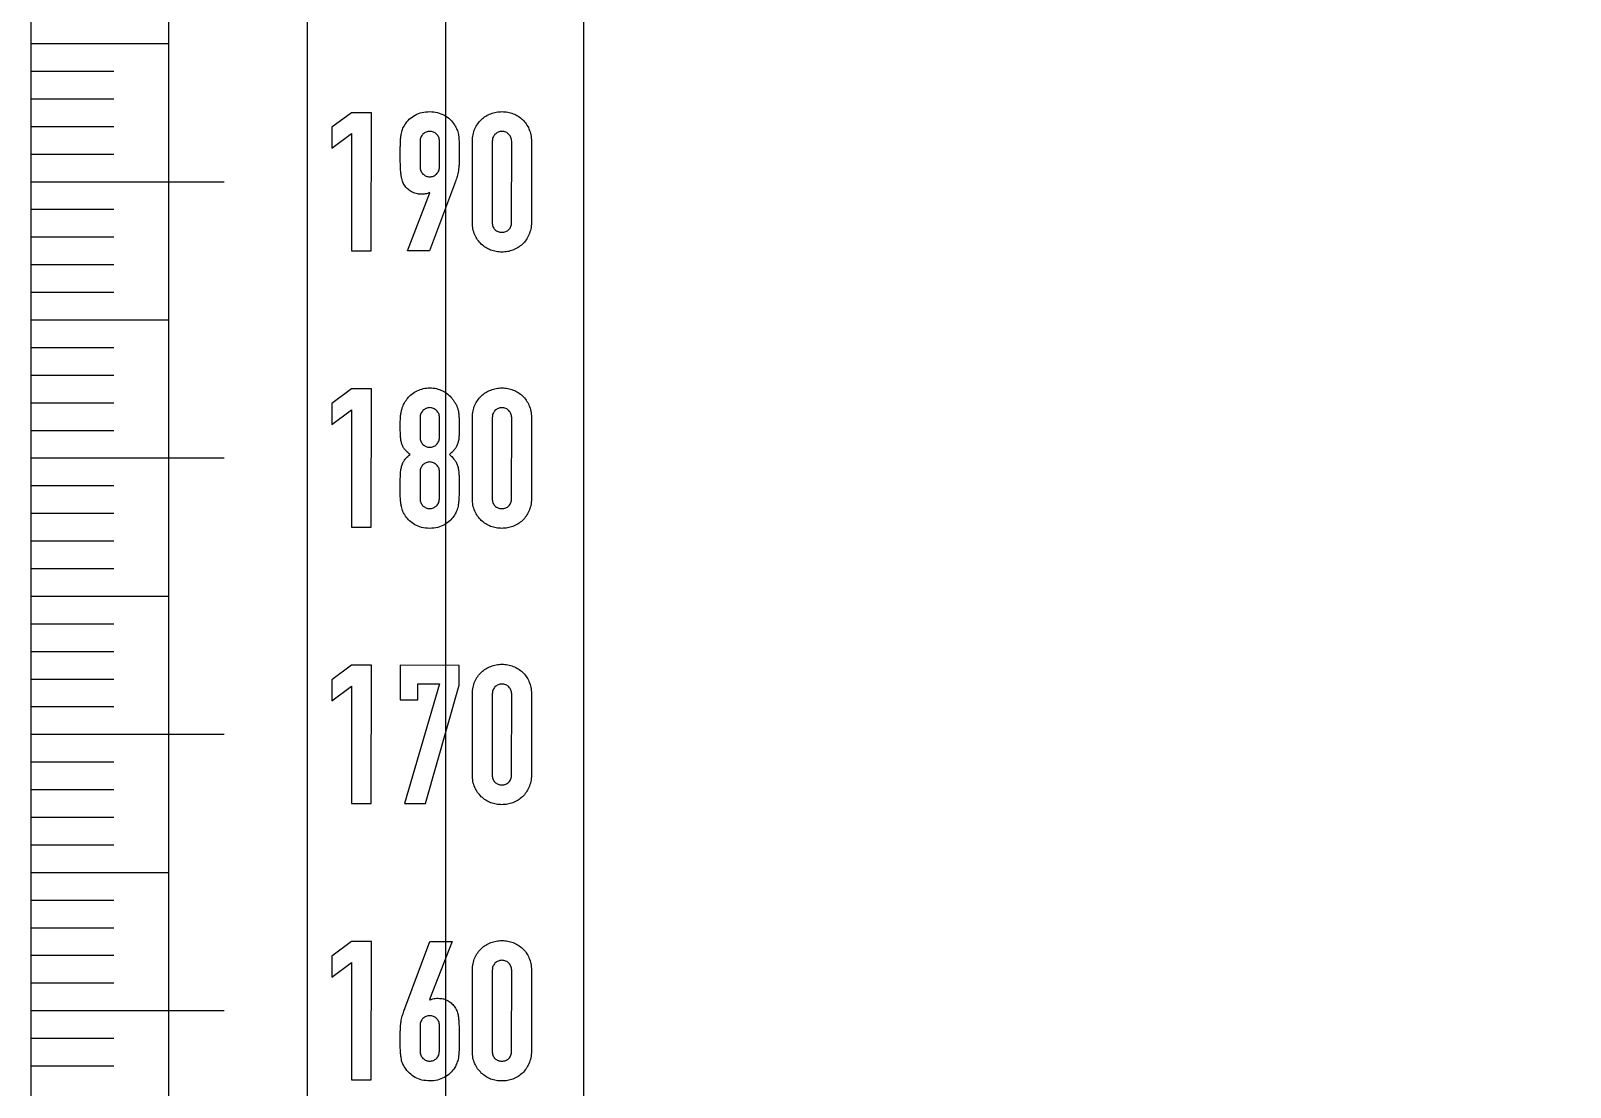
# Model space of a CAD drawing. Header units: millimetres. Extents: x 0 to 736, y 0 to 580.
# Drawn here: x 0 to 55.7, y 157.2 to 195.5 of the extents above; entities that cross this region are included whole.
import ezdxf

# ---------------------------------------------------------------- set-up
doc = ezdxf.new("R2010")
doc.units = ezdxf.units.MM
doc.layers.get('0').update_dxf_attribs({"linetype": 'CONTINUOUS'})

msp = doc.modelspace()

# ---------------------------------------------------------------- linework, layer by layer
for p, q in [((0, 195), (5, 195)), ((0, 194), (3, 194)), ((0, 193), (3, 193)), ((0, 192), (3, 192)), ((14.083, 191.464), (14.083, 190.537)), ((14.785, 190.537), (14.786, 191.463)), ((15.977, 188.527), (15.979, 191.463)), ((16.696, 191.462), (16.693, 188.527)), ((17.396, 188.526), (17.398, 191.461)), ((18.114, 191.461), (18.112, 188.525)), ((0, 191), (3, 191)), ((0, 190), (7, 190)), ((15.367, 190.009), (14.424, 187.496)), ((13.624, 187.497), (14.44, 189.596)), ((14.44, 189.596), (14.426, 189.61)), ((0, 189), (3, 189)), ((0, 188), (3, 188)), ((14.424, 187.496), (13.624, 187.497)), ((0, 187), (3, 187)), ((0, 186), (3, 186)), ((0, 185), (5, 185)), ((0, 184), (3, 184)), ((0, 183), (3, 183)), ((0, 182), (3, 182)), ((14.083, 181.471), (14.083, 180.741)), ((14.785, 180.74), (14.786, 181.471)), ((15.977, 178.527), (15.979, 181.463)), ((16.696, 181.462), (16.693, 178.527)), ((17.396, 178.526), (17.398, 181.461)), ((18.114, 181.461), (18.112, 178.525)), ((0, 181), (3, 181)), ((0, 180), (7, 180)), ((14.082, 179.505), (14.081, 178.522)), ((14.783, 178.521), (14.784, 179.504)), ((0, 179), (3, 179)), ((0, 178), (3, 178)), ((0, 177), (3, 177)), ((0, 176), (3, 176)), ((0, 175), (5, 175)), ((0, 174), (3, 174)), ((0, 173), (3, 173)), ((0, 172), (3, 172)), ((0, 171), (3, 171)), ((15.977, 168.527), (15.979, 171.463)), ((16.696, 171.462), (16.693, 168.527)), ((17.396, 168.526), (17.398, 171.461)), ((18.114, 171.461), (18.112, 168.525)), ((0, 170), (7, 170)), ((0, 169), (3, 169)), ((0, 168), (3, 168)), ((0, 167), (3, 167)), ((0, 166), (3, 166)), ((0, 165), (5, 165)), ((0, 164), (3, 164)), ((0, 163), (3, 163)), ((13.499, 159.983), (14.442, 162.496)), ((15.243, 162.495), (14.427, 160.396)), ((14.442, 162.496), (15.243, 162.495)), ((0, 162), (3, 162)), ((0, 161), (3, 161)), ((15.977, 158.527), (15.979, 161.463)), ((16.696, 161.462), (16.693, 158.527)), ((17.396, 158.526), (17.398, 161.461)), ((18.114, 161.461), (18.112, 158.525)), ((0, 160), (7, 160)), ((14.427, 160.396), (14.441, 160.382)), ((14.082, 159.456), (14.081, 158.529)), ((14.783, 158.528), (14.784, 159.455)), ((0, 159), (3, 159)), ((0, 158), (3, 158))]:
    msp.add_line(p, q)
for points in [[(334.863, 0), (0, 580), (0, 0)], [(326.203, 5), (5, 5), (5, 561.34)], [(317.543, 10), (10, 542.679), (10, 10)], [(308.882, 15), (15, 524.019), (15, 15)], [(300.222, 20), (20, 505.359), (20, 20)], [(11.605, 191.74), (11.601, 187.498), (12.318, 187.498), (12.322, 192.498), (11.605, 192.498), (10.889, 191.972), (10.888, 191.214)], [(11.605, 181.74), (11.601, 177.498), (12.318, 177.498), (12.322, 182.498), (11.605, 182.498), (10.889, 181.972), (10.888, 181.214)], [(11.605, 171.74), (11.601, 167.498), (12.318, 167.498), (12.322, 172.498), (11.605, 172.498), (10.889, 171.972), (10.888, 171.214)], [(14.786, 171.822), (13.525, 167.497), (14.284, 167.496), (15.502, 171.779), (15.503, 172.495), (13.368, 172.497), (13.367, 171.247), (13.999, 171.246), (13.999, 171.822)], [(11.605, 161.74), (11.601, 157.498), (12.318, 157.498), (12.322, 162.498), (11.605, 162.498), (10.889, 161.972), (10.888, 161.214)]]:
    msp.add_lwpolyline(points, close=True)
for points, knots in [([(13.529, 192.054), (13.579, 192.127), (13.68, 192.271), (13.828, 192.365), (13.902, 192.412)], [0, 0, 0, 0, 0.02623929, 0.05211902, 0.05211902, 0.05211902, 0.05211902]), ([(13.902, 192.412), (13.985, 192.449), (14.155, 192.524), (14.34, 192.534), (14.435, 192.538)], [0, 0, 0, 0, 0.02700001, 0.05526708, 0.05526708, 0.05526708, 0.05526708]), ([(14.435, 192.538), (14.53, 192.533), (14.714, 192.523), (14.881, 192.443), (14.962, 192.404)], [0, 0, 0, 0, 0.02811294, 0.05481335, 0.05481335, 0.05481335, 0.05481335]), ([(14.962, 192.404), (15.035, 192.358), (15.182, 192.265), (15.283, 192.124), (15.334, 192.053)], [0, 0, 0, 0, 0.02577646, 0.05160553, 0.05160553, 0.05160553, 0.05160553]), ([(16.064, 191.912), (16.096, 191.975), (16.16, 192.098), (16.256, 192.199), (16.303, 192.249)], [0, 0, 0, 0, 0.02107911, 0.04149265, 0.04149265, 0.04149265, 0.04149265]), ([(16.303, 192.249), (16.354, 192.293), (16.456, 192.38), (16.579, 192.433), (16.64, 192.459)], [0, 0, 0, 0, 0.02001715, 0.03996019, 0.03996019, 0.03996019, 0.03996019]), ([(16.64, 192.459), (16.706, 192.482), (16.839, 192.527), (16.978, 192.533), (17.048, 192.536)], [0, 0, 0, 0, 0.02083571, 0.04164184, 0.04164184, 0.04164184, 0.04164184]), ([(17.048, 192.536), (17.117, 192.533), (17.254, 192.527), (17.384, 192.481), (17.448, 192.459)], [0, 0, 0, 0, 0.0206313, 0.04096164, 0.04096164, 0.04096164, 0.04096164]), ([(17.448, 192.459), (17.511, 192.432), (17.637, 192.38), (17.74, 192.292), (17.792, 192.248)], [0, 0, 0, 0, 0.02041731, 0.04057331, 0.04057331, 0.04057331, 0.04057331]), ([(17.792, 192.248), (17.838, 192.198), (17.933, 192.098), (17.993, 191.973), (18.023, 191.91)], [0, 0, 0, 0, 0.02029925, 0.04112017, 0.04112017, 0.04112017, 0.04112017]), ([(13.374, 191.437), (13.377, 191.486), (13.381, 191.578), (13.396, 191.669), (13.402, 191.71)], [0, 0, 0, 0, 0.01495989, 0.02754781, 0.02754781, 0.02754781, 0.02754781]), ([(13.402, 191.71), (13.407, 191.743), (13.417, 191.805), (13.436, 191.865), (13.445, 191.893)], [0, 0, 0, 0, 0.00998697, 0.01876507, 0.01876507, 0.01876507, 0.01876507]), ([(13.445, 191.893), (13.457, 191.919), (13.483, 191.974), (13.513, 192.027), (13.529, 192.054)], [0, 0, 0, 0, 0.00879387, 0.01822369, 0.01822369, 0.01822369, 0.01822369]), ([(14.189, 191.724), (14.158, 191.688), (14.095, 191.613), (14.087, 191.515), (14.083, 191.464)], [0, 0, 0, 0, 0.01387937, 0.02868705, 0.02868705, 0.02868705, 0.02868705]), ([(14.435, 191.822), (14.389, 191.818), (14.298, 191.809), (14.225, 191.752), (14.189, 191.724)], [0, 0, 0, 0, 0.01339458, 0.02698109, 0.02698109, 0.02698109, 0.02698109]), ([(14.68, 191.723), (14.644, 191.752), (14.572, 191.809), (14.48, 191.818), (14.435, 191.822)], [0, 0, 0, 0, 0.01358646, 0.02698104, 0.02698104, 0.02698104, 0.02698104]), ([(14.786, 191.463), (14.782, 191.514), (14.775, 191.612), (14.711, 191.687), (14.68, 191.723)], [0, 0, 0, 0, 0.01480769, 0.02868708, 0.02868708, 0.02868708, 0.02868708]), ([(15.334, 192.053), (15.349, 192.026), (15.379, 191.973), (15.405, 191.918), (15.418, 191.891)], [0, 0, 0, 0, 0.00942984, 0.01822372, 0.01822372, 0.01822372, 0.01822372]), ([(15.418, 191.891), (15.429, 191.863), (15.453, 191.804), (15.467, 191.742), (15.474, 191.709)], [0, 0, 0, 0, 0.00900001, 0.01913404, 0.01913404, 0.01913404, 0.01913404]), ([(15.474, 191.709), (15.478, 191.667), (15.488, 191.576), (15.492, 191.485), (15.495, 191.435)], [0, 0, 0, 0, 0.01252532, 0.02747388, 0.02747388, 0.02747388, 0.02747388]), ([(15.979, 191.463), (15.982, 191.543), (15.988, 191.697), (16.039, 191.842), (16.064, 191.912)], [0, 0, 0, 0, 0.02396916, 0.04596419, 0.04596419, 0.04596419, 0.04596419]), ([(16.794, 191.715), (16.766, 191.679), (16.706, 191.605), (16.699, 191.511), (16.696, 191.462)], [0, 0, 0, 0, 0.01343938, 0.02769777, 0.02769777, 0.02769777, 0.02769777]), ([(17.047, 191.82), (16.998, 191.816), (16.903, 191.808), (16.83, 191.745), (16.794, 191.715)], [0, 0, 0, 0, 0.01428969, 0.02802509, 0.02802509, 0.02802509, 0.02802509]), ([(17.3, 191.714), (17.264, 191.745), (17.192, 191.808), (17.096, 191.816), (17.047, 191.82)], [0, 0, 0, 0, 0.01373545, 0.02802508, 0.02802508, 0.02802508, 0.02802508]), ([(17.398, 191.461), (17.394, 191.51), (17.387, 191.605), (17.328, 191.678), (17.3, 191.714)], [0, 0, 0, 0, 0.01425839, 0.02769774, 0.02769774, 0.02769774, 0.02769774]), ([(18.023, 191.91), (18.05, 191.841), (18.105, 191.696), (18.111, 191.541), (18.114, 191.461)], [0, 0, 0, 0, 0.02215211, 0.04613734, 0.04613734, 0.04613734, 0.04613734]), ([(13.367, 191.036), (13.367, 191.111), (13.367, 191.244), (13.372, 191.377), (13.374, 191.437)], [0, 0, 0, 0, 0.02229705, 0.04003661, 0.04003661, 0.04003661, 0.04003661]), ([(13.373, 190.545), (13.371, 190.618), (13.367, 190.782), (13.367, 190.946), (13.367, 191.036)], [0, 0, 0, 0, 0.02212707, 0.04916416, 0.04916416, 0.04916416, 0.04916416]), ([(15.502, 191.035), (15.501, 190.964), (15.501, 190.835), (15.496, 190.706), (15.494, 190.648)], [0, 0, 0, 0, 0.0212437, 0.0386323, 0.0386323, 0.0386323, 0.0386323]), ([(15.495, 191.435), (15.497, 191.376), (15.501, 191.242), (15.501, 191.109), (15.502, 191.035)], [0, 0, 0, 0, 0.01773956, 0.04003661, 0.04003661, 0.04003661, 0.04003661]), ([(13.401, 190.229), (13.395, 190.276), (13.38, 190.381), (13.376, 190.487), (13.373, 190.545)], [0, 0, 0, 0, 0.01432845, 0.03174095, 0.03174095, 0.03174095, 0.03174095]), ([(14.083, 190.537), (14.086, 190.486), (14.094, 190.388), (14.157, 190.313), (14.188, 190.277)], [0, 0, 0, 0, 0.01480768, 0.02868704, 0.02868704, 0.02868704, 0.02868704]), ([(14.679, 190.277), (14.71, 190.313), (14.774, 190.388), (14.781, 190.486), (14.785, 190.537)], [0, 0, 0, 0, 0.01387939, 0.02868708, 0.02868708, 0.02868708, 0.02868708]), ([(15.494, 190.648), (15.492, 190.603), (15.487, 190.518), (15.477, 190.434), (15.473, 190.396)], [0, 0, 0, 0, 0.01372194, 0.02537399, 0.02537399, 0.02537399, 0.02537399]), ([(13.443, 190.018), (13.434, 190.049), (13.415, 190.118), (13.406, 190.19), (13.401, 190.229)], [0, 0, 0, 0, 0.00979376, 0.02151312, 0.02151312, 0.02151312, 0.02151312]), ([(13.52, 189.87), (13.505, 189.894), (13.474, 189.941), (13.453, 189.992), (13.443, 190.018)], [0, 0, 0, 0, 0.0084306, 0.01668387, 0.01668387, 0.01668387, 0.01668387]), ([(14.188, 190.277), (14.224, 190.248), (14.296, 190.191), (14.388, 190.183), (14.433, 190.179)], [0, 0, 0, 0, 0.01358652, 0.02698109, 0.02698109, 0.02698109, 0.02698109]), ([(14.433, 190.179), (14.479, 190.183), (14.571, 190.191), (14.643, 190.248), (14.679, 190.277)], [0, 0, 0, 0, 0.01339458, 0.02698104, 0.02698104, 0.02698104, 0.02698104]), ([(15.424, 190.192), (15.416, 190.163), (15.399, 190.101), (15.378, 190.041), (15.367, 190.009)], [0, 0, 0, 0, 0.0091157, 0.01910885, 0.01910885, 0.01910885, 0.01910885]), ([(15.473, 190.396), (15.466, 190.36), (15.452, 190.291), (15.433, 190.224), (15.424, 190.192)], [0, 0, 0, 0, 0.01094976, 0.02095835, 0.02095835, 0.02095835, 0.02095835]), ([(13.773, 189.638), (13.722, 189.67), (13.624, 189.732), (13.554, 189.825), (13.52, 189.87)], [0, 0, 0, 0, 0.0177352, 0.03454978, 0.03454978, 0.03454978, 0.03454978]), ([(14.124, 189.547), (14.062, 189.551), (13.939, 189.558), (13.828, 189.612), (13.773, 189.638)], [0, 0, 0, 0, 0.01840055, 0.03659216, 0.03659216, 0.03659216, 0.03659216]), ([(14.314, 189.561), (14.286, 189.557), (14.223, 189.547), (14.16, 189.547), (14.124, 189.547)], [0, 0, 0, 0, 0.0083184, 0.01903338, 0.01903338, 0.01903338, 0.01903338]), ([(14.426, 189.61), (14.411, 189.6), (14.376, 189.578), (14.336, 189.567), (14.314, 189.561)], [0, 0, 0, 0, 0.00526976, 0.01232072, 0.01232072, 0.01232072, 0.01232072]), ([(16.061, 188.078), (16.036, 188.147), (15.985, 188.293), (15.98, 188.447), (15.977, 188.527)], [0, 0, 0, 0, 0.02199503, 0.04596422, 0.04596422, 0.04596422, 0.04596422]), ([(16.693, 188.527), (16.697, 188.477), (16.704, 188.381), (16.763, 188.304), (16.791, 188.267)], [0, 0, 0, 0, 0.01443138, 0.02831409, 0.02831409, 0.02831409, 0.02831409]), ([(16.791, 188.267), (16.827, 188.238), (16.901, 188.179), (16.996, 188.172), (17.044, 188.168)], [0, 0, 0, 0, 0.01343932, 0.02769776, 0.02769776, 0.02769776, 0.02769776]), ([(17.044, 188.168), (17.093, 188.172), (17.187, 188.179), (17.261, 188.238), (17.297, 188.266)], [0, 0, 0, 0, 0.01425839, 0.02769774, 0.02769774, 0.02769774, 0.02769774]), ([(17.297, 188.266), (17.326, 188.304), (17.384, 188.381), (17.392, 188.477), (17.396, 188.526)], [0, 0, 0, 0, 0.01388274, 0.02831408, 0.02831408, 0.02831408, 0.02831408]), ([(18.112, 188.525), (18.109, 188.445), (18.102, 188.29), (18.047, 188.145), (18.02, 188.076)], [0, 0, 0, 0, 0.02398523, 0.04613736, 0.04613736, 0.04613736, 0.04613736]), ([(16.299, 187.74), (16.252, 187.79), (16.157, 187.891), (16.093, 188.015), (16.061, 188.078)], [0, 0, 0, 0, 0.02041357, 0.04149264, 0.04149264, 0.04149264, 0.04149264]), ([(16.636, 187.522), (16.575, 187.551), (16.452, 187.608), (16.35, 187.696), (16.299, 187.74)], [0, 0, 0, 0, 0.02018047, 0.04030583, 0.04030583, 0.04030583, 0.04030583]), ([(17.788, 187.739), (17.737, 187.695), (17.633, 187.606), (17.507, 187.55), (17.444, 187.522)], [0, 0, 0, 0, 0.02026349, 0.04091276, 0.04091276, 0.04091276, 0.04091276]), ([(18.02, 188.076), (17.99, 188.013), (17.93, 187.889), (17.835, 187.789), (17.788, 187.739)], [0, 0, 0, 0, 0.02082092, 0.04112014, 0.04112014, 0.04112014, 0.04112014]), ([(17.044, 187.452), (16.974, 187.455), (16.835, 187.461), (16.703, 187.502), (16.636, 187.522)], [0, 0, 0, 0, 0.02079057, 0.04148602, 0.04148602, 0.04148602, 0.04148602]), ([(17.444, 187.522), (17.379, 187.501), (17.249, 187.46), (17.113, 187.455), (17.044, 187.452)], [0, 0, 0, 0, 0.02018659, 0.04080219, 0.04080219, 0.04080219, 0.04080219]), ([(13.508, 181.977), (13.526, 182.006), (13.563, 182.067), (13.605, 182.123), (13.627, 182.153)], [0, 0, 0, 0, 0.01017955, 0.02124134, 0.02124134, 0.02124134, 0.02124134]), ([(13.627, 182.153), (13.677, 182.21), (13.777, 182.325), (13.911, 182.397), (13.979, 182.433)], [0, 0, 0, 0, 0.02259503, 0.0452989, 0.0452989, 0.0452989, 0.0452989]), ([(13.979, 182.433), (14.051, 182.464), (14.197, 182.526), (14.355, 182.534), (14.435, 182.538)], [0, 0, 0, 0, 0.02332397, 0.04717065, 0.04717065, 0.04717065, 0.04717065]), ([(14.435, 182.538), (14.515, 182.534), (14.674, 182.526), (14.82, 182.463), (14.892, 182.433)], [0, 0, 0, 0, 0.02384668, 0.04717065, 0.04717065, 0.04717065, 0.04717065]), ([(14.892, 182.433), (14.959, 182.396), (15.093, 182.324), (15.193, 182.209), (15.243, 182.151)], [0, 0, 0, 0, 0.02270387, 0.04529892, 0.04529892, 0.04529892, 0.04529892]), ([(15.243, 182.151), (15.265, 182.122), (15.307, 182.065), (15.344, 182.005), (15.362, 181.976)], [0, 0, 0, 0, 0.01106177, 0.02124133, 0.02124133, 0.02124133, 0.02124133]), ([(16.064, 181.912), (16.096, 181.975), (16.16, 182.098), (16.256, 182.199), (16.303, 182.249)], [0, 0, 0, 0, 0.02107911, 0.04149265, 0.04149265, 0.04149265, 0.04149265]), ([(16.303, 182.249), (16.354, 182.293), (16.456, 182.38), (16.579, 182.433), (16.64, 182.459)], [0, 0, 0, 0, 0.02001715, 0.03996019, 0.03996019, 0.03996019, 0.03996019]), ([(16.64, 182.459), (16.706, 182.482), (16.839, 182.527), (16.978, 182.533), (17.048, 182.536)], [0, 0, 0, 0, 0.02083571, 0.04164184, 0.04164184, 0.04164184, 0.04164184]), ([(17.048, 182.536), (17.117, 182.533), (17.254, 182.527), (17.384, 182.481), (17.448, 182.459)], [0, 0, 0, 0, 0.0206313, 0.04096164, 0.04096164, 0.04096164, 0.04096164]), ([(17.448, 182.459), (17.511, 182.432), (17.637, 182.38), (17.74, 182.292), (17.792, 182.248)], [0, 0, 0, 0, 0.02041731, 0.04057331, 0.04057331, 0.04057331, 0.04057331]), ([(17.792, 182.248), (17.838, 182.198), (17.933, 182.098), (17.993, 181.973), (18.023, 181.91)], [0, 0, 0, 0, 0.02029925, 0.04112017, 0.04112017, 0.04112017, 0.04112017]), ([(13.381, 181.535), (13.386, 181.581), (13.396, 181.666), (13.42, 181.749), (13.43, 181.788)], [0, 0, 0, 0, 0.01382933, 0.0257946, 0.0257946, 0.0257946, 0.0257946]), ([(13.43, 181.788), (13.442, 181.821), (13.465, 181.886), (13.494, 181.948), (13.508, 181.977)], [0, 0, 0, 0, 0.01066457, 0.02048662, 0.02048662, 0.02048662, 0.02048662]), ([(14.189, 181.717), (14.158, 181.682), (14.096, 181.611), (14.088, 181.518), (14.083, 181.471)], [0, 0, 0, 0, 0.01359215, 0.02736452, 0.02736452, 0.02736452, 0.02736452]), ([(14.435, 181.822), (14.389, 181.817), (14.296, 181.808), (14.225, 181.747), (14.189, 181.717)], [0, 0, 0, 0, 0.0134279, 0.02730731, 0.02730731, 0.02730731, 0.02730731]), ([(14.68, 181.716), (14.644, 181.747), (14.573, 181.808), (14.48, 181.817), (14.435, 181.822)], [0, 0, 0, 0, 0.01387936, 0.02730726, 0.02730726, 0.02730726, 0.02730726]), ([(14.786, 181.471), (14.781, 181.518), (14.773, 181.611), (14.711, 181.681), (14.68, 181.716)], [0, 0, 0, 0, 0.01377239, 0.02736455, 0.02736455, 0.02736455, 0.02736455]), ([(15.362, 181.976), (15.378, 181.946), (15.411, 181.885), (15.434, 181.82), (15.446, 181.786)], [0, 0, 0, 0, 0.01005004, 0.02077656, 0.02077656, 0.02077656, 0.02077656]), ([(15.446, 181.786), (15.457, 181.748), (15.479, 181.665), (15.485, 181.579), (15.488, 181.533)], [0, 0, 0, 0, 0.01192269, 0.02568836, 0.02568836, 0.02568836, 0.02568836]), ([(15.979, 181.463), (15.982, 181.543), (15.988, 181.697), (16.039, 181.842), (16.064, 181.912)], [0, 0, 0, 0, 0.02396916, 0.04596419, 0.04596419, 0.04596419, 0.04596419]), ([(16.794, 181.715), (16.766, 181.679), (16.706, 181.605), (16.699, 181.511), (16.696, 181.462)], [0, 0, 0, 0, 0.01343938, 0.02769777, 0.02769777, 0.02769777, 0.02769777]), ([(17.047, 181.82), (16.998, 181.816), (16.903, 181.808), (16.83, 181.745), (16.794, 181.715)], [0, 0, 0, 0, 0.01428969, 0.02802509, 0.02802509, 0.02802509, 0.02802509]), ([(17.3, 181.714), (17.264, 181.745), (17.192, 181.808), (17.096, 181.816), (17.047, 181.82)], [0, 0, 0, 0, 0.01373545, 0.02802508, 0.02802508, 0.02802508, 0.02802508]), ([(17.398, 181.461), (17.394, 181.51), (17.387, 181.605), (17.328, 181.678), (17.3, 181.714)], [0, 0, 0, 0, 0.01425839, 0.02769774, 0.02769774, 0.02769774, 0.02769774]), ([(18.023, 181.91), (18.05, 181.841), (18.105, 181.696), (18.111, 181.541), (18.114, 181.461)], [0, 0, 0, 0, 0.02215211, 0.04613734, 0.04613734, 0.04613734, 0.04613734]), ([(13.367, 181.191), (13.367, 181.253), (13.368, 181.368), (13.377, 181.483), (13.381, 181.535)], [0, 0, 0, 0, 0.0187884, 0.03444887, 0.03444887, 0.03444887, 0.03444887]), ([(13.374, 180.812), (13.372, 180.869), (13.367, 180.995), (13.367, 181.122), (13.367, 181.191)], [0, 0, 0, 0, 0.01721312, 0.03793014, 0.03793014, 0.03793014, 0.03793014]), ([(15.488, 181.533), (15.492, 181.481), (15.501, 181.367), (15.501, 181.252), (15.502, 181.189)], [0, 0, 0, 0, 0.01566046, 0.03444886, 0.03444886, 0.03444886, 0.03444886]), ([(15.502, 181.189), (15.501, 181.12), (15.501, 180.994), (15.496, 180.867), (15.494, 180.81)], [0, 0, 0, 0, 0.02071702, 0.03793014, 0.03793014, 0.03793014, 0.03793014]), ([(13.415, 180.538), (13.405, 180.58), (13.383, 180.67), (13.377, 180.763), (13.374, 180.812)], [0, 0, 0, 0, 0.01312024, 0.0277594, 0.0277594, 0.0277594, 0.0277594]), ([(13.521, 180.32), (13.499, 180.354), (13.454, 180.422), (13.429, 180.499), (13.415, 180.538)], [0, 0, 0, 0, 0.0120436, 0.02427005, 0.02427005, 0.02427005, 0.02427005]), ([(14.083, 180.741), (14.087, 180.693), (14.096, 180.598), (14.157, 180.525), (14.188, 180.488)], [0, 0, 0, 0, 0.01394474, 0.02796879, 0.02796879, 0.02796879, 0.02796879]), ([(14.188, 180.488), (14.224, 180.459), (14.297, 180.402), (14.388, 180.394), (14.434, 180.389)], [0, 0, 0, 0, 0.01358652, 0.0269811, 0.0269811, 0.0269811, 0.0269811]), ([(14.434, 180.389), (14.479, 180.394), (14.571, 180.402), (14.643, 180.459), (14.679, 180.487)], [0, 0, 0, 0, 0.01339458, 0.02698105, 0.02698105, 0.02698105, 0.02698105]), ([(14.679, 180.487), (14.71, 180.524), (14.772, 180.598), (14.781, 180.693), (14.785, 180.74)], [0, 0, 0, 0, 0.01402408, 0.02796883, 0.02796883, 0.02796883, 0.02796883]), ([(15.452, 180.536), (15.438, 180.497), (15.411, 180.419), (15.363, 180.352), (15.339, 180.318)], [0, 0, 0, 0, 0.01229057, 0.02461123, 0.02461123, 0.02461123, 0.02461123]), ([(15.494, 180.81), (15.491, 180.761), (15.485, 180.668), (15.463, 180.579), (15.452, 180.536)], [0, 0, 0, 0, 0.01463915, 0.0277594, 0.0277594, 0.0277594, 0.0277594]), ([(13.415, 179.695), (13.428, 179.737), (13.452, 179.819), (13.498, 179.892), (13.52, 179.927)], [0, 0, 0, 0, 0.01321502, 0.02556189, 0.02556189, 0.02556189, 0.02556189]), ([(13.52, 179.927), (13.549, 179.96), (13.611, 180.032), (13.685, 180.091), (13.724, 180.123)], [0, 0, 0, 0, 0.01329756, 0.02836013, 0.02836013, 0.02836013, 0.02836013]), ([(13.724, 180.123), (13.685, 180.156), (13.613, 180.218), (13.55, 180.288), (13.521, 180.32)], [0, 0, 0, 0, 0.01529405, 0.02833416, 0.02833416, 0.02833416, 0.02833416]), ([(15.339, 180.318), (15.312, 180.286), (15.252, 180.215), (15.181, 180.155), (15.143, 180.122)], [0, 0, 0, 0, 0.01268426, 0.02784776, 0.02784776, 0.02784776, 0.02784776]), ([(15.143, 180.122), (15.181, 180.09), (15.254, 180.032), (15.312, 179.959), (15.339, 179.925)], [0, 0, 0, 0, 0.01492998, 0.02787877, 0.02787877, 0.02787877, 0.02787877]), ([(15.339, 179.925), (15.363, 179.89), (15.413, 179.819), (15.438, 179.736), (15.451, 179.693)], [0, 0, 0, 0, 0.01261726, 0.02589162, 0.02589162, 0.02589162, 0.02589162]), ([(13.365, 178.894), (13.365, 178.98), (13.366, 179.137), (13.37, 179.294), (13.372, 179.365)], [0, 0, 0, 0, 0.02580819, 0.04705766, 0.04705766, 0.04705766, 0.04705766]), ([(13.372, 179.365), (13.375, 179.425), (13.381, 179.537), (13.404, 179.645), (13.415, 179.695)], [0, 0, 0, 0, 0.01813735, 0.03332219, 0.03332219, 0.03332219, 0.03332219]), ([(14.187, 179.75), (14.157, 179.716), (14.095, 179.645), (14.086, 179.552), (14.082, 179.505)], [0, 0, 0, 0, 0.01359217, 0.02736452, 0.02736452, 0.02736452, 0.02736452]), ([(14.433, 179.856), (14.388, 179.851), (14.295, 179.842), (14.224, 179.781), (14.187, 179.75)], [0, 0, 0, 0, 0.0134279, 0.0273073, 0.0273073, 0.0273073, 0.0273073]), ([(14.679, 179.75), (14.643, 179.781), (14.572, 179.841), (14.479, 179.851), (14.433, 179.856)], [0, 0, 0, 0, 0.01387935, 0.02730725, 0.02730725, 0.02730725, 0.02730725]), ([(14.784, 179.504), (14.78, 179.551), (14.771, 179.645), (14.71, 179.715), (14.679, 179.75)], [0, 0, 0, 0, 0.01377236, 0.02736455, 0.02736455, 0.02736455, 0.02736455]), ([(15.451, 179.693), (15.462, 179.644), (15.485, 179.535), (15.49, 179.424), (15.493, 179.363)], [0, 0, 0, 0, 0.01518484, 0.03332219, 0.03332219, 0.03332219, 0.03332219]), ([(15.493, 179.363), (15.495, 179.292), (15.5, 179.136), (15.5, 178.979), (15.5, 178.893)], [0, 0, 0, 0, 0.0212495, 0.04705766, 0.04705766, 0.04705766, 0.04705766]), ([(13.372, 178.508), (13.37, 178.566), (13.365, 178.695), (13.365, 178.824), (13.365, 178.894)], [0, 0, 0, 0, 0.0173886, 0.03863231, 0.03863231, 0.03863231, 0.03863231]), ([(15.5, 178.893), (15.499, 178.822), (15.499, 178.693), (15.49, 178.564), (15.485, 178.506)], [0, 0, 0, 0, 0.02124588, 0.03865839, 0.03865839, 0.03865839, 0.03865839]), ([(13.407, 178.248), (13.4, 178.289), (13.385, 178.375), (13.376, 178.462), (13.372, 178.508)], [0, 0, 0, 0, 0.01226672, 0.02622583, 0.02622583, 0.02622583, 0.02622583]), ([(13.463, 178.059), (13.451, 178.087), (13.427, 178.149), (13.414, 178.213), (13.407, 178.248)], [0, 0, 0, 0, 0.00916462, 0.01981036, 0.01981036, 0.01981036, 0.01981036]), ([(14.081, 178.522), (14.085, 178.474), (14.094, 178.379), (14.155, 178.306), (14.186, 178.269)], [0, 0, 0, 0, 0.01394472, 0.02796878, 0.02796878, 0.02796878, 0.02796878]), ([(14.186, 178.269), (14.223, 178.24), (14.295, 178.183), (14.386, 178.174), (14.432, 178.17)], [0, 0, 0, 0, 0.01358652, 0.02698109, 0.02698109, 0.02698109, 0.02698109]), ([(14.432, 178.17), (14.477, 178.174), (14.569, 178.183), (14.641, 178.24), (14.678, 178.268)], [0, 0, 0, 0, 0.01339458, 0.02698103, 0.02698103, 0.02698103, 0.02698103]), ([(14.678, 178.268), (14.708, 178.305), (14.77, 178.378), (14.779, 178.474), (14.783, 178.521)], [0, 0, 0, 0, 0.01402409, 0.02796882, 0.02796882, 0.02796882, 0.02796882]), ([(15.457, 178.247), (15.45, 178.212), (15.436, 178.146), (15.407, 178.085), (15.394, 178.057)], [0, 0, 0, 0, 0.01068768, 0.02004695, 0.02004695, 0.02004695, 0.02004695]), ([(15.485, 178.506), (15.483, 178.46), (15.478, 178.373), (15.464, 178.287), (15.457, 178.247)], [0, 0, 0, 0, 0.01390932, 0.02614965, 0.02614965, 0.02614965, 0.02614965]), ([(16.061, 178.078), (16.036, 178.147), (15.985, 178.293), (15.98, 178.447), (15.977, 178.527)], [0, 0, 0, 0, 0.02199503, 0.04596422, 0.04596422, 0.04596422, 0.04596422]), ([(16.693, 178.527), (16.697, 178.477), (16.704, 178.381), (16.763, 178.304), (16.791, 178.267)], [0, 0, 0, 0, 0.01443138, 0.02831409, 0.02831409, 0.02831409, 0.02831409]), ([(16.791, 178.267), (16.827, 178.238), (16.901, 178.179), (16.996, 178.172), (17.044, 178.168)], [0, 0, 0, 0, 0.01343932, 0.02769776, 0.02769776, 0.02769776, 0.02769776]), ([(17.044, 178.168), (17.093, 178.172), (17.187, 178.179), (17.261, 178.238), (17.297, 178.266)], [0, 0, 0, 0, 0.01425839, 0.02769774, 0.02769774, 0.02769774, 0.02769774]), ([(17.297, 178.266), (17.326, 178.304), (17.384, 178.381), (17.392, 178.477), (17.396, 178.526)], [0, 0, 0, 0, 0.01388274, 0.02831408, 0.02831408, 0.02831408, 0.02831408]), ([(18.112, 178.525), (18.109, 178.445), (18.102, 178.29), (18.047, 178.145), (18.02, 178.076)], [0, 0, 0, 0, 0.02398523, 0.04613736, 0.04613736, 0.04613736, 0.04613736]), ([(13.561, 177.897), (13.543, 177.924), (13.508, 177.977), (13.478, 178.032), (13.463, 178.059)], [0, 0, 0, 0, 0.00978904, 0.01891318, 0.01891318, 0.01891318, 0.01891318]), ([(13.898, 177.581), (13.83, 177.626), (13.7, 177.713), (13.606, 177.837), (13.561, 177.897)], [0, 0, 0, 0, 0.02419254, 0.04649165, 0.04649165, 0.04649165, 0.04649165]), ([(15.302, 177.896), (15.257, 177.836), (15.163, 177.712), (15.033, 177.625), (14.965, 177.58)], [0, 0, 0, 0, 0.0222991, 0.04649164, 0.04649164, 0.04649164, 0.04649164]), ([(15.394, 178.057), (15.381, 178.031), (15.354, 177.975), (15.32, 177.923), (15.302, 177.896)], [0, 0, 0, 0, 0.00887237, 0.01856809, 0.01856809, 0.01856809, 0.01856809]), ([(16.299, 177.74), (16.252, 177.79), (16.157, 177.891), (16.093, 178.015), (16.061, 178.078)], [0, 0, 0, 0, 0.02041357, 0.04149264, 0.04149264, 0.04149264, 0.04149264]), ([(16.636, 177.522), (16.575, 177.551), (16.452, 177.608), (16.35, 177.696), (16.299, 177.74)], [0, 0, 0, 0, 0.02018047, 0.04030583, 0.04030583, 0.04030583, 0.04030583]), ([(17.788, 177.739), (17.737, 177.695), (17.633, 177.606), (17.507, 177.55), (17.444, 177.522)], [0, 0, 0, 0, 0.02026349, 0.04091276, 0.04091276, 0.04091276, 0.04091276]), ([(18.02, 178.076), (17.99, 178.013), (17.93, 177.889), (17.835, 177.789), (17.788, 177.739)], [0, 0, 0, 0, 0.02082092, 0.04112014, 0.04112014, 0.04112014, 0.04112014]), ([(14.431, 177.454), (14.332, 177.458), (14.146, 177.465), (13.977, 177.544), (13.898, 177.581)], [0, 0, 0, 0, 0.02931411, 0.05533043, 0.05533043, 0.05533043, 0.05533043]), ([(14.965, 177.58), (14.886, 177.543), (14.716, 177.465), (14.53, 177.458), (14.431, 177.454)], [0, 0, 0, 0, 0.02601638, 0.05533042, 0.05533042, 0.05533042, 0.05533042]), ([(17.044, 177.452), (16.974, 177.455), (16.835, 177.461), (16.703, 177.502), (16.636, 177.522)], [0, 0, 0, 0, 0.02079057, 0.04148602, 0.04148602, 0.04148602, 0.04148602]), ([(17.444, 177.522), (17.379, 177.501), (17.249, 177.46), (17.113, 177.455), (17.044, 177.452)], [0, 0, 0, 0, 0.02018659, 0.04080219, 0.04080219, 0.04080219, 0.04080219]), ([(16.064, 171.912), (16.096, 171.975), (16.16, 172.098), (16.256, 172.199), (16.303, 172.249)], [0, 0, 0, 0, 0.02107911, 0.04149265, 0.04149265, 0.04149265, 0.04149265]), ([(16.303, 172.249), (16.354, 172.293), (16.456, 172.38), (16.579, 172.433), (16.64, 172.459)], [0, 0, 0, 0, 0.02001715, 0.03996019, 0.03996019, 0.03996019, 0.03996019]), ([(16.64, 172.459), (16.706, 172.482), (16.839, 172.527), (16.978, 172.533), (17.048, 172.536)], [0, 0, 0, 0, 0.02083571, 0.04164184, 0.04164184, 0.04164184, 0.04164184]), ([(17.048, 172.536), (17.117, 172.533), (17.254, 172.527), (17.384, 172.481), (17.448, 172.459)], [0, 0, 0, 0, 0.0206313, 0.04096164, 0.04096164, 0.04096164, 0.04096164]), ([(17.448, 172.459), (17.511, 172.432), (17.637, 172.38), (17.74, 172.292), (17.792, 172.248)], [0, 0, 0, 0, 0.02041731, 0.04057331, 0.04057331, 0.04057331, 0.04057331]), ([(17.792, 172.248), (17.838, 172.198), (17.933, 172.098), (17.993, 171.973), (18.023, 171.91)], [0, 0, 0, 0, 0.02029925, 0.04112017, 0.04112017, 0.04112017, 0.04112017]), ([(15.979, 171.463), (15.982, 171.543), (15.988, 171.697), (16.039, 171.842), (16.064, 171.912)], [0, 0, 0, 0, 0.02396916, 0.04596419, 0.04596419, 0.04596419, 0.04596419]), ([(16.794, 171.715), (16.766, 171.679), (16.706, 171.605), (16.699, 171.511), (16.696, 171.462)], [0, 0, 0, 0, 0.01343938, 0.02769777, 0.02769777, 0.02769777, 0.02769777]), ([(17.047, 171.82), (16.998, 171.816), (16.903, 171.808), (16.83, 171.745), (16.794, 171.715)], [0, 0, 0, 0, 0.01428969, 0.02802509, 0.02802509, 0.02802509, 0.02802509]), ([(17.3, 171.714), (17.264, 171.745), (17.192, 171.808), (17.096, 171.816), (17.047, 171.82)], [0, 0, 0, 0, 0.01373545, 0.02802508, 0.02802508, 0.02802508, 0.02802508]), ([(17.398, 171.461), (17.394, 171.51), (17.387, 171.605), (17.328, 171.678), (17.3, 171.714)], [0, 0, 0, 0, 0.01425839, 0.02769774, 0.02769774, 0.02769774, 0.02769774]), ([(18.023, 171.91), (18.05, 171.841), (18.105, 171.696), (18.111, 171.541), (18.114, 171.461)], [0, 0, 0, 0, 0.02215211, 0.04613734, 0.04613734, 0.04613734, 0.04613734]), ([(16.061, 168.078), (16.036, 168.147), (15.985, 168.293), (15.98, 168.447), (15.977, 168.527)], [0, 0, 0, 0, 0.02199503, 0.04596422, 0.04596422, 0.04596422, 0.04596422]), ([(16.693, 168.527), (16.697, 168.477), (16.704, 168.381), (16.763, 168.304), (16.791, 168.267)], [0, 0, 0, 0, 0.01443138, 0.02831409, 0.02831409, 0.02831409, 0.02831409]), ([(16.791, 168.267), (16.827, 168.238), (16.901, 168.179), (16.996, 168.172), (17.044, 168.168)], [0, 0, 0, 0, 0.01343932, 0.02769776, 0.02769776, 0.02769776, 0.02769776]), ([(17.044, 168.168), (17.093, 168.172), (17.187, 168.179), (17.261, 168.238), (17.297, 168.266)], [0, 0, 0, 0, 0.01425839, 0.02769774, 0.02769774, 0.02769774, 0.02769774]), ([(17.297, 168.266), (17.326, 168.304), (17.384, 168.381), (17.392, 168.477), (17.396, 168.526)], [0, 0, 0, 0, 0.01388274, 0.02831408, 0.02831408, 0.02831408, 0.02831408]), ([(18.112, 168.525), (18.109, 168.445), (18.102, 168.29), (18.047, 168.145), (18.02, 168.076)], [0, 0, 0, 0, 0.02398523, 0.04613736, 0.04613736, 0.04613736, 0.04613736]), ([(16.299, 167.74), (16.252, 167.79), (16.157, 167.891), (16.093, 168.015), (16.061, 168.078)], [0, 0, 0, 0, 0.02041357, 0.04149264, 0.04149264, 0.04149264, 0.04149264]), ([(16.636, 167.522), (16.575, 167.551), (16.452, 167.608), (16.35, 167.696), (16.299, 167.74)], [0, 0, 0, 0, 0.02018047, 0.04030583, 0.04030583, 0.04030583, 0.04030583]), ([(17.788, 167.739), (17.737, 167.695), (17.633, 167.606), (17.507, 167.55), (17.444, 167.522)], [0, 0, 0, 0, 0.02026349, 0.04091276, 0.04091276, 0.04091276, 0.04091276]), ([(18.02, 168.076), (17.99, 168.013), (17.93, 167.889), (17.835, 167.789), (17.788, 167.739)], [0, 0, 0, 0, 0.02082092, 0.04112014, 0.04112014, 0.04112014, 0.04112014]), ([(17.044, 167.452), (16.974, 167.455), (16.835, 167.461), (16.703, 167.502), (16.636, 167.522)], [0, 0, 0, 0, 0.02079057, 0.04148602, 0.04148602, 0.04148602, 0.04148602]), ([(17.444, 167.522), (17.379, 167.501), (17.249, 167.46), (17.113, 167.455), (17.044, 167.452)], [0, 0, 0, 0, 0.02018659, 0.04080219, 0.04080219, 0.04080219, 0.04080219]), ([(16.064, 161.912), (16.096, 161.975), (16.16, 162.098), (16.256, 162.199), (16.303, 162.249)], [0, 0, 0, 0, 0.02107911, 0.04149265, 0.04149265, 0.04149265, 0.04149265]), ([(16.303, 162.249), (16.354, 162.293), (16.456, 162.38), (16.579, 162.433), (16.64, 162.459)], [0, 0, 0, 0, 0.02001715, 0.03996019, 0.03996019, 0.03996019, 0.03996019]), ([(16.64, 162.459), (16.706, 162.482), (16.839, 162.527), (16.978, 162.533), (17.048, 162.536)], [0, 0, 0, 0, 0.02083571, 0.04164184, 0.04164184, 0.04164184, 0.04164184]), ([(17.048, 162.536), (17.117, 162.533), (17.254, 162.527), (17.384, 162.481), (17.448, 162.459)], [0, 0, 0, 0, 0.0206313, 0.04096164, 0.04096164, 0.04096164, 0.04096164]), ([(17.448, 162.459), (17.511, 162.432), (17.637, 162.38), (17.74, 162.292), (17.792, 162.248)], [0, 0, 0, 0, 0.02041731, 0.04057331, 0.04057331, 0.04057331, 0.04057331]), ([(17.792, 162.248), (17.838, 162.198), (17.933, 162.098), (17.993, 161.973), (18.023, 161.91)], [0, 0, 0, 0, 0.02029925, 0.04112017, 0.04112017, 0.04112017, 0.04112017]), ([(15.979, 161.463), (15.982, 161.543), (15.988, 161.697), (16.039, 161.842), (16.064, 161.912)], [0, 0, 0, 0, 0.02396916, 0.04596419, 0.04596419, 0.04596419, 0.04596419]), ([(16.794, 161.715), (16.766, 161.679), (16.706, 161.605), (16.699, 161.511), (16.696, 161.462)], [0, 0, 0, 0, 0.01343938, 0.02769777, 0.02769777, 0.02769777, 0.02769777]), ([(17.047, 161.82), (16.998, 161.816), (16.903, 161.808), (16.83, 161.745), (16.794, 161.715)], [0, 0, 0, 0, 0.01428969, 0.02802509, 0.02802509, 0.02802509, 0.02802509]), ([(17.3, 161.714), (17.264, 161.745), (17.192, 161.808), (17.096, 161.816), (17.047, 161.82)], [0, 0, 0, 0, 0.01373545, 0.02802508, 0.02802508, 0.02802508, 0.02802508]), ([(17.398, 161.461), (17.394, 161.51), (17.387, 161.605), (17.328, 161.678), (17.3, 161.714)], [0, 0, 0, 0, 0.01425839, 0.02769774, 0.02769774, 0.02769774, 0.02769774]), ([(18.023, 161.91), (18.05, 161.841), (18.105, 161.696), (18.111, 161.541), (18.114, 161.461)], [0, 0, 0, 0, 0.02215211, 0.04613734, 0.04613734, 0.04613734, 0.04613734]), ([(14.441, 160.382), (14.455, 160.391), (14.487, 160.412), (14.525, 160.42), (14.546, 160.424)], [0, 0, 0, 0, 0.00503039, 0.01142092, 0.01142092, 0.01142092, 0.01142092]), ([(14.546, 160.424), (14.575, 160.43), (14.64, 160.444), (14.706, 160.445), (14.743, 160.445)], [0, 0, 0, 0, 0.00891916, 0.01981672, 0.01981672, 0.01981672, 0.01981672]), ([(14.743, 160.445), (14.805, 160.441), (14.928, 160.434), (15.039, 160.38), (15.094, 160.354)], [0, 0, 0, 0, 0.01840054, 0.03659216, 0.03659216, 0.03659216, 0.03659216]), ([(13.436, 159.793), (13.446, 159.824), (13.466, 159.888), (13.488, 159.951), (13.499, 159.983)], [0, 0, 0, 0, 0.00977172, 0.01998755, 0.01998755, 0.01998755, 0.01998755]), ([(15.094, 160.354), (15.144, 160.322), (15.242, 160.26), (15.312, 160.167), (15.346, 160.122)], [0, 0, 0, 0, 0.01773518, 0.03454978, 0.03454978, 0.03454978, 0.03454978]), ([(15.346, 160.122), (15.362, 160.096), (15.392, 160.047), (15.413, 159.993), (15.423, 159.967)], [0, 0, 0, 0, 0.00888455, 0.01729868, 0.01729868, 0.01729868, 0.01729868]), ([(15.423, 159.967), (15.433, 159.937), (15.454, 159.871), (15.466, 159.802), (15.472, 159.764)], [0, 0, 0, 0, 0.00933289, 0.02097041, 0.02097041, 0.02097041, 0.02097041]), ([(13.365, 158.958), (13.365, 159.028), (13.366, 159.154), (13.37, 159.281), (13.372, 159.337)], [0, 0, 0, 0, 0.02106817, 0.0379303, 0.0379303, 0.0379303, 0.0379303]), ([(13.372, 159.337), (13.375, 159.385), (13.379, 159.474), (13.389, 159.563), (13.394, 159.604)], [0, 0, 0, 0, 0.01442281, 0.02677342, 0.02677342, 0.02677342, 0.02677342]), ([(13.394, 159.604), (13.399, 159.637), (13.408, 159.701), (13.427, 159.764), (13.436, 159.793)], [0, 0, 0, 0, 0.01015986, 0.01944475, 0.01944475, 0.01944475, 0.01944475]), ([(14.187, 159.715), (14.157, 159.679), (14.093, 159.604), (14.086, 159.506), (14.082, 159.456)], [0, 0, 0, 0, 0.01387935, 0.02868703, 0.02868703, 0.02868703, 0.02868703]), ([(14.433, 159.813), (14.388, 159.809), (14.296, 159.801), (14.224, 159.744), (14.187, 159.715)], [0, 0, 0, 0, 0.01339458, 0.02698111, 0.02698111, 0.02698111, 0.02698111]), ([(14.679, 159.715), (14.642, 159.744), (14.57, 159.801), (14.479, 159.809), (14.433, 159.813)], [0, 0, 0, 0, 0.01358648, 0.02698106, 0.02698106, 0.02698106, 0.02698106]), ([(14.784, 159.455), (14.78, 159.506), (14.773, 159.604), (14.71, 159.679), (14.679, 159.715)], [0, 0, 0, 0, 0.01480769, 0.02868705, 0.02868705, 0.02868705, 0.02868705]), ([(15.472, 159.764), (15.477, 159.716), (15.487, 159.608), (15.491, 159.5), (15.493, 159.44)], [0, 0, 0, 0, 0.01444843, 0.03237722, 0.03237722, 0.03237722, 0.03237722]), ([(15.493, 159.44), (15.495, 159.368), (15.5, 159.207), (15.5, 159.045), (15.5, 158.956)], [0, 0, 0, 0, 0.02160053, 0.04846205, 0.04846205, 0.04846205, 0.04846205]), ([(13.372, 158.55), (13.37, 158.611), (13.365, 158.747), (13.365, 158.883), (13.365, 158.958)], [0, 0, 0, 0, 0.01826605, 0.04073864, 0.04073864, 0.04073864, 0.04073864]), ([(15.5, 158.956), (15.5, 158.881), (15.499, 158.745), (15.495, 158.609), (15.493, 158.549)], [0, 0, 0, 0, 0.02247259, 0.04073864, 0.04073864, 0.04073864, 0.04073864]), ([(13.4, 158.29), (13.393, 158.33), (13.379, 158.416), (13.374, 158.503), (13.372, 158.55)], [0, 0, 0, 0, 0.01189297, 0.02615241, 0.02615241, 0.02615241, 0.02615241]), ([(13.442, 158.101), (13.433, 158.129), (13.413, 158.191), (13.404, 158.256), (13.4, 158.29)], [0, 0, 0, 0, 0.00894676, 0.01945262, 0.01945262, 0.01945262, 0.01945262]), ([(14.081, 158.529), (14.085, 158.478), (14.092, 158.38), (14.155, 158.305), (14.186, 158.269)], [0, 0, 0, 0, 0.01480771, 0.02868704, 0.02868704, 0.02868704, 0.02868704]), ([(14.186, 158.269), (14.223, 158.24), (14.295, 158.183), (14.386, 158.174), (14.432, 158.17)], [0, 0, 0, 0, 0.01358652, 0.02698109, 0.02698109, 0.02698109, 0.02698109]), ([(14.432, 158.17), (14.477, 158.174), (14.569, 158.183), (14.641, 158.24), (14.678, 158.268)], [0, 0, 0, 0, 0.01339458, 0.02698103, 0.02698103, 0.02698103, 0.02698103]), ([(14.678, 158.268), (14.708, 158.305), (14.772, 158.379), (14.779, 158.477), (14.783, 158.528)], [0, 0, 0, 0, 0.01387939, 0.02868708, 0.02868708, 0.02868708, 0.02868708]), ([(15.471, 158.289), (15.464, 158.254), (15.451, 158.189), (15.426, 158.128), (15.415, 158.099)], [0, 0, 0, 0, 0.01064577, 0.01981034, 0.01981034, 0.01981034, 0.01981034]), ([(15.493, 158.549), (15.49, 158.501), (15.486, 158.414), (15.476, 158.328), (15.471, 158.289)], [0, 0, 0, 0, 0.01424757, 0.02607424, 0.02607424, 0.02607424, 0.02607424]), ([(16.061, 158.078), (16.036, 158.147), (15.985, 158.293), (15.98, 158.447), (15.977, 158.527)], [0, 0, 0, 0, 0.02199503, 0.04596422, 0.04596422, 0.04596422, 0.04596422]), ([(16.693, 158.527), (16.697, 158.477), (16.704, 158.381), (16.763, 158.304), (16.791, 158.267)], [0, 0, 0, 0, 0.01443138, 0.02831409, 0.02831409, 0.02831409, 0.02831409]), ([(16.791, 158.267), (16.827, 158.238), (16.901, 158.179), (16.996, 158.172), (17.044, 158.168)], [0, 0, 0, 0, 0.01343932, 0.02769776, 0.02769776, 0.02769776, 0.02769776]), ([(17.044, 158.168), (17.093, 158.172), (17.187, 158.179), (17.261, 158.238), (17.297, 158.266)], [0, 0, 0, 0, 0.01425839, 0.02769774, 0.02769774, 0.02769774, 0.02769774]), ([(17.297, 158.266), (17.326, 158.304), (17.384, 158.381), (17.392, 158.477), (17.396, 158.526)], [0, 0, 0, 0, 0.01388274, 0.02831408, 0.02831408, 0.02831408, 0.02831408]), ([(18.112, 158.525), (18.109, 158.445), (18.102, 158.29), (18.047, 158.145), (18.02, 158.076)], [0, 0, 0, 0, 0.02398523, 0.04613736, 0.04613736, 0.04613736, 0.04613736]), ([(13.533, 157.939), (13.515, 157.966), (13.482, 158.018), (13.455, 158.074), (13.442, 158.101)], [0, 0, 0, 0, 0.00969571, 0.01856811, 0.01856811, 0.01856811, 0.01856811]), ([(13.905, 157.581), (13.831, 157.629), (13.685, 157.725), (13.583, 157.868), (13.533, 157.939)], [0, 0, 0, 0, 0.0260885, 0.05205386, 0.05205386, 0.05205386, 0.05205386]), ([(15.338, 157.938), (15.287, 157.865), (15.185, 157.719), (15.034, 157.626), (14.958, 157.58)], [0, 0, 0, 0, 0.0263489, 0.05265562, 0.05265562, 0.05265562, 0.05265562]), ([(15.415, 158.099), (15.404, 158.073), (15.382, 158.017), (15.353, 157.965), (15.338, 157.938)], [0, 0, 0, 0, 0.00857565, 0.01792173, 0.01792173, 0.01792173, 0.01792173]), ([(16.299, 157.74), (16.252, 157.79), (16.157, 157.891), (16.093, 158.015), (16.061, 158.078)], [0, 0, 0, 0, 0.02041357, 0.04149264, 0.04149264, 0.04149264, 0.04149264]), ([(16.636, 157.522), (16.575, 157.551), (16.452, 157.608), (16.35, 157.696), (16.299, 157.74)], [0, 0, 0, 0, 0.02018047, 0.04030583, 0.04030583, 0.04030583, 0.04030583]), ([(17.788, 157.739), (17.737, 157.695), (17.633, 157.606), (17.507, 157.55), (17.444, 157.522)], [0, 0, 0, 0, 0.02026349, 0.04091276, 0.04091276, 0.04091276, 0.04091276]), ([(18.02, 158.076), (17.99, 158.013), (17.93, 157.889), (17.835, 157.789), (17.788, 157.739)], [0, 0, 0, 0, 0.02082092, 0.04112014, 0.04112014, 0.04112014, 0.04112014]), ([(14.431, 157.454), (14.337, 157.459), (14.153, 157.468), (13.986, 157.544), (13.905, 157.581)], [0, 0, 0, 0, 0.02809265, 0.05460015, 0.05460015, 0.05460015, 0.05460015]), ([(14.958, 157.58), (14.877, 157.543), (14.709, 157.467), (14.526, 157.458), (14.431, 157.454)], [0, 0, 0, 0, 0.02650753, 0.05460018, 0.05460018, 0.05460018, 0.05460018]), ([(17.044, 157.452), (16.974, 157.455), (16.835, 157.461), (16.703, 157.502), (16.636, 157.522)], [0, 0, 0, 0, 0.02079057, 0.04148602, 0.04148602, 0.04148602, 0.04148602]), ([(17.444, 157.522), (17.379, 157.501), (17.249, 157.46), (17.113, 157.455), (17.044, 157.452)], [0, 0, 0, 0, 0.02018659, 0.04080219, 0.04080219, 0.04080219, 0.04080219])]:
    msp.add_open_spline(points, degree=3, knots=knots)

doc.saveas('drawing.dxf')
